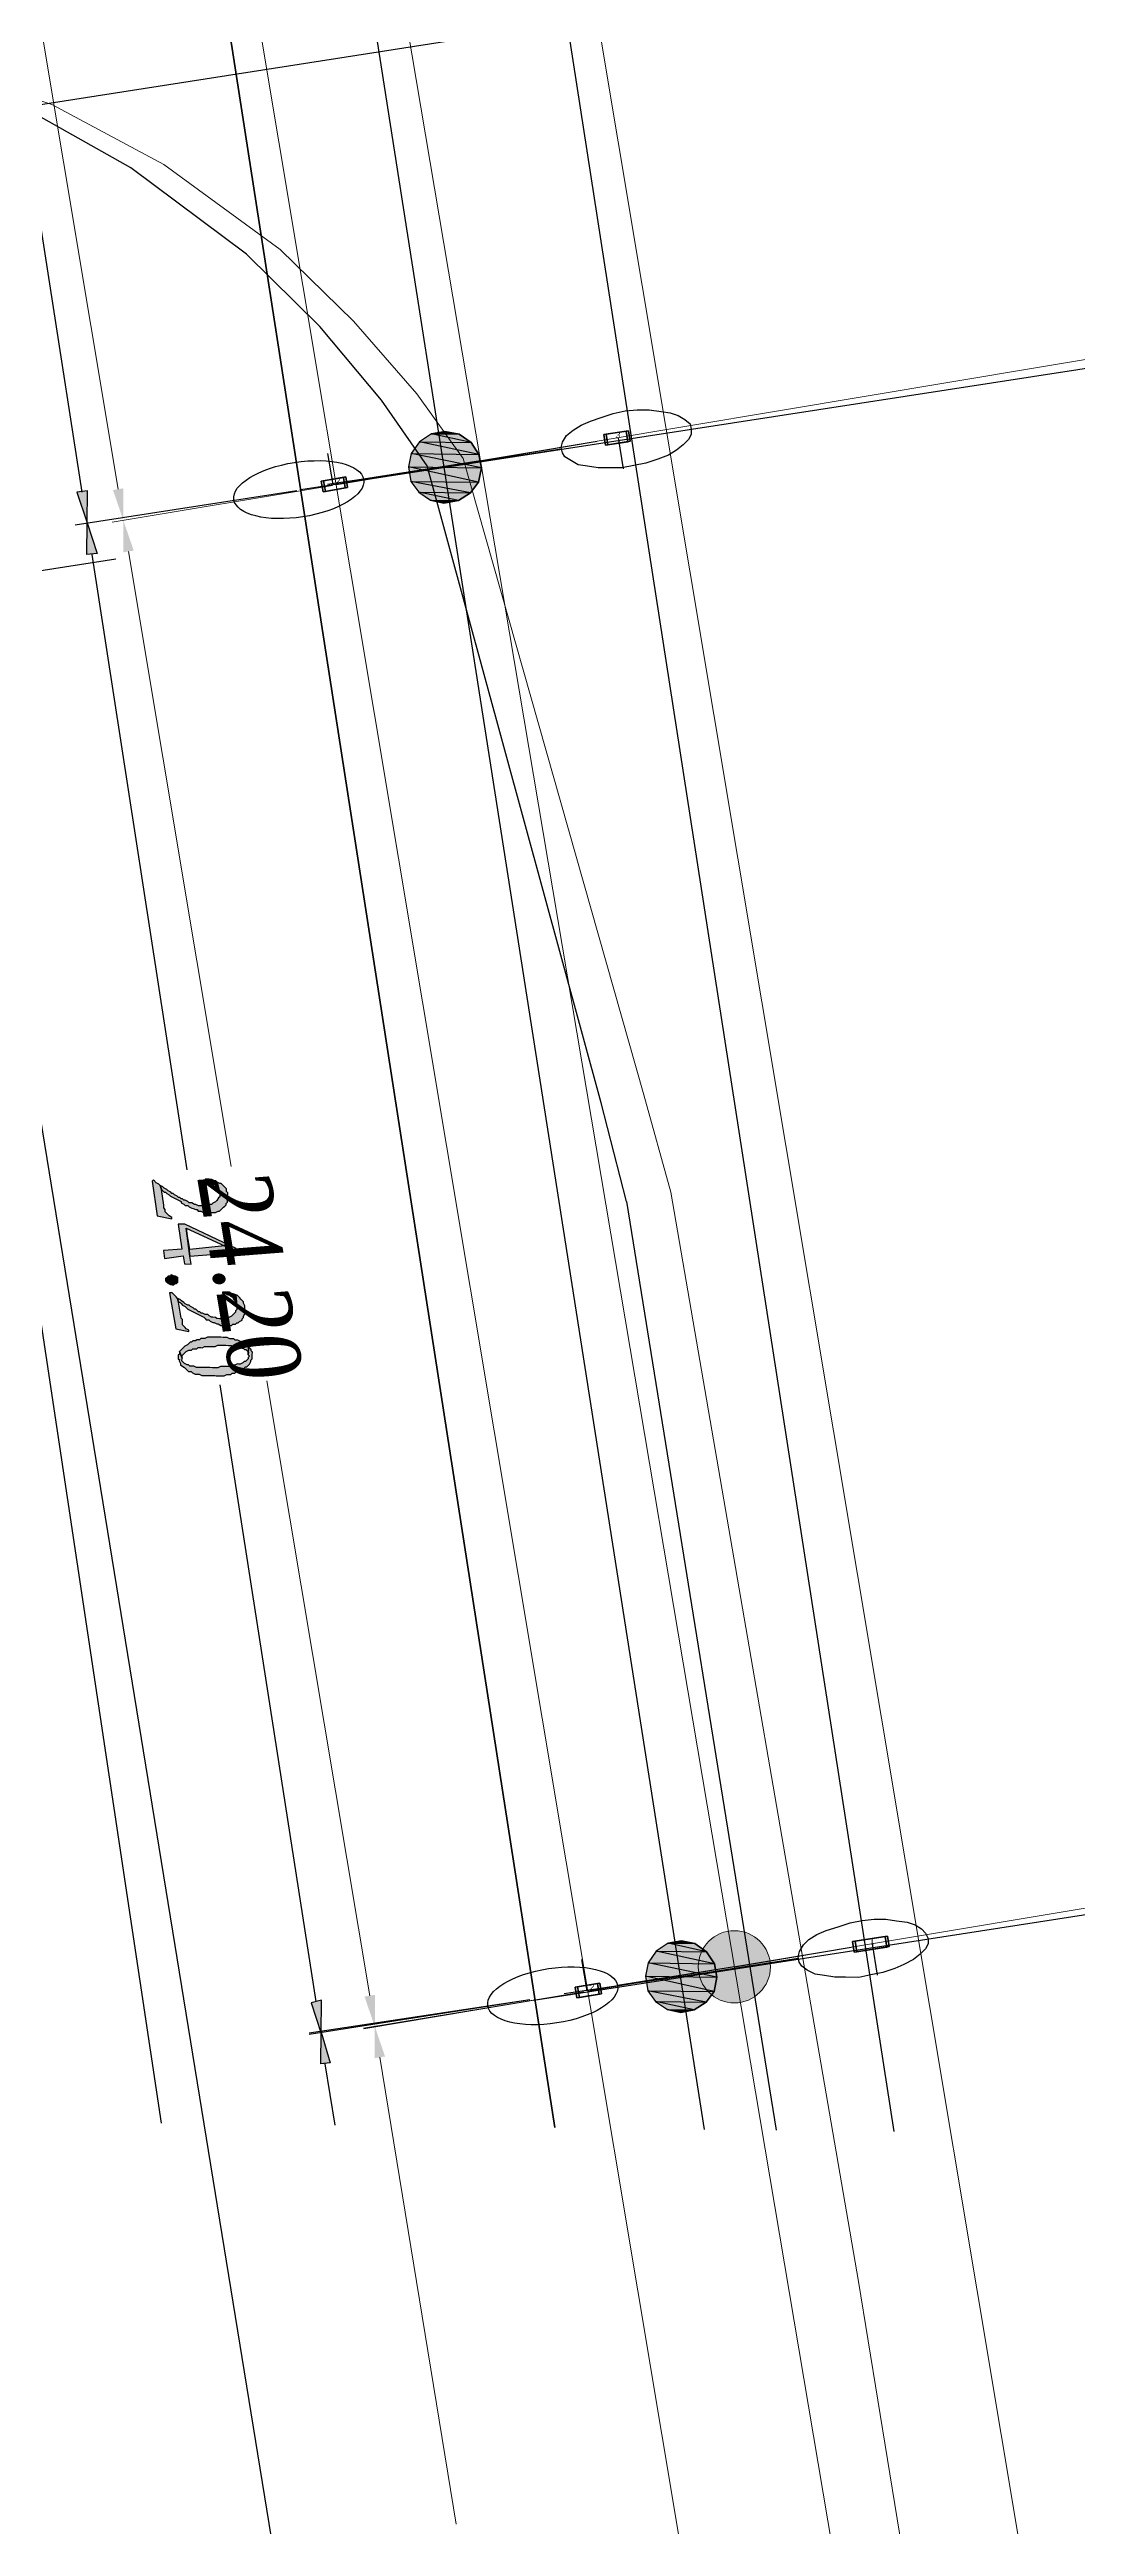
# Model space of a CAD drawing. Extents: x 2474 to 3317, y 1800 to 4862.
# Drawn here: x 2739.39 to 2755.69, y 3943.08 to 3982.32 of the extents above; entities that cross this region are included whole.
import ezdxf

# ---------------------------------------------------------------- set-up
doc = ezdxf.new("R2010")
doc.units = 0
doc.header["$MEASUREMENT"] = 0
for name, color, linetype in [('at_Entity', 7, 'Continuous'), ('at_Solid', 7, 'Continuous'), ('DLXLUM01', 2, 'Continuous'), ('DLXLUM02', 4, 'Continuous'), ('DLXLUM03', 3, 'Continuous'), ('DLXLUMEX', 2, 'Continuous'), ('DLXSCENE', 7, 'Continuous')]:
    doc.layers.add(name, color=color, linetype=linetype)
doc.layers.add('ОСВЕЩЕНИЕ', color=7, linetype='Continuous', lineweight=15)
doc.layers.add('ситуация', color=7, linetype='Continuous', lineweight=15)
doc.styles.add('стиль2', font='times.ttf', dxfattribs={"width": 0.85, "oblique": 5, "height": 1.15})

# ---------------------------------------------------------------- blocks, each defined once
blk = doc.blocks.new('*U118')
for p, q in [((0.244, 0.124), (-0.271, 0.044)), ((-0.271, 0.044), (0.244, 0.124)), ((-0.232, 0.05), (-0.271, 0.044)), ((-0.271, 0.044), (-0.232, 0.05)), ((-0.271, 0.044), (-0.244, -0.124)), ((-0.244, -0.124), (-0.271, 0.044)), ((0.283, 0.13), (-0.232, 0.05)), ((-0.232, 0.05), (0.283, 0.13)), ((-0.232, 0.05), (-0.206, -0.118)), ((-0.206, -0.118), (-0.232, 0.05)), ((0.244, 0.124), (0.283, 0.13)), ((0.283, 0.13), (0.244, 0.124)), ((0.271, -0.044), (0.244, 0.124)), ((0.244, 0.124), (0.271, -0.044)), ((0.31, -0.038), (0.283, 0.13)), ((0.283, 0.13), (0.31, -0.038)), ((-0.244, -0.124), (0.271, -0.044)), ((0.271, -0.044), (-0.244, -0.124)), ((-0.244, -0.124), (-0.206, -0.118)), ((-0.206, -0.118), (-0.244, -0.124)), ((-0.206, -0.118), (0.31, -0.038)), ((0.31, -0.038), (-0.206, -0.118)), ((0.271, -0.044), (0.31, -0.038)), ((0.31, -0.038), (0.271, -0.044))]:
    blk.add_line(p, q)
at = {"color": 1}
blk.add_line((0.039, 0.006), (0.116, -0.488), dxfattribs=at)
at = {"layer": 'DLXLUMEX', "color": 7}
blk.add_text('1', height=0.1, dxfattribs=at).set_placement((0, 0))
blk = doc.blocks.new('*U119')
at = {"color": 1}
blk.add_line((-0.039, -0.007), (-0.123, 0.486), dxfattribs=at)
for p, q in [((0.123, 0.107), (-0.229, 0.047)), ((-0.229, 0.047), (0.123, 0.107)), ((-0.19, 0.054), (-0.229, 0.047)), ((-0.229, 0.047), (-0.19, 0.054)), ((-0.229, 0.047), (-0.2, -0.121)), ((-0.2, -0.121), (-0.229, 0.047)), ((0.162, 0.114), (-0.19, 0.054)), ((-0.19, 0.054), (0.162, 0.114)), ((-0.19, 0.054), (-0.162, -0.114)), ((-0.162, -0.114), (-0.19, 0.054)), ((0.162, 0.114), (0.123, 0.107)), ((0.123, 0.107), (0.162, 0.114)), ((0.152, -0.06), (0.123, 0.107)), ((0.123, 0.107), (0.152, -0.06)), ((0.19, -0.054), (0.162, 0.114)), ((0.162, 0.114), (0.19, -0.054)), ((-0.2, -0.121), (0.152, -0.06)), ((0.152, -0.06), (-0.2, -0.121)), ((-0.162, -0.114), (-0.2, -0.121)), ((-0.2, -0.121), (-0.162, -0.114)), ((-0.162, -0.114), (0.19, -0.054)), ((0.19, -0.054), (-0.162, -0.114)), ((0.152, -0.06), (0.19, -0.054)), ((0.19, -0.054), (0.152, -0.06))]:
    blk.add_line(p, q)
at = {"layer": 'DLXLUMEX', "color": 7}
blk.add_text('2', height=0.1, dxfattribs=at).set_placement((0, 0))
blk = doc.blocks.new('*U122')
for p, q in [((0.163, 0.112), (-0.19, 0.056)), ((-0.19, 0.056), (0.163, 0.112)), ((-0.151, 0.062), (-0.19, 0.056)), ((-0.19, 0.056), (-0.151, 0.062)), ((-0.19, 0.056), (-0.163, -0.112)), ((-0.163, -0.112), (-0.19, 0.056)), ((0.202, 0.118), (-0.151, 0.062)), ((-0.151, 0.062), (0.202, 0.118)), ((-0.151, 0.062), (-0.124, -0.106)), ((-0.124, -0.106), (-0.151, 0.062)), ((0.163, 0.112), (0.202, 0.118)), ((0.202, 0.118), (0.163, 0.112)), ((0.19, -0.056), (0.163, 0.112)), ((0.163, 0.112), (0.19, -0.056)), ((0.228, -0.05), (0.202, 0.118)), ((0.202, 0.118), (0.228, -0.05)), ((-0.163, -0.112), (0.19, -0.056)), ((0.19, -0.056), (-0.163, -0.112)), ((-0.163, -0.112), (-0.124, -0.106)), ((-0.124, -0.106), (-0.163, -0.112)), ((-0.124, -0.106), (0.228, -0.05)), ((0.228, -0.05), (-0.124, -0.106)), ((0.19, -0.056), (0.228, -0.05)), ((0.228, -0.05), (0.19, -0.056))]:
    blk.add_line(p, q)
at = {"color": 1}
blk.add_line((0.039, 0.006), (0.116, -0.488), dxfattribs=at)
at = {"layer": 'DLXLUMEX', "color": 7}
blk.add_text('3', height=0.1, dxfattribs=at).set_placement((0, 0))
blk = doc.blocks.new('*U124')
at = {"color": 1}
blk.add_line((-0.039, -0.007), (-0.123, 0.486), dxfattribs=at)
for p, q in [((0.123, 0.107), (-0.229, 0.047)), ((-0.229, 0.047), (0.123, 0.107)), ((-0.19, 0.054), (-0.229, 0.047)), ((-0.229, 0.047), (-0.19, 0.054)), ((-0.229, 0.047), (-0.2, -0.121)), ((-0.2, -0.121), (-0.229, 0.047)), ((0.162, 0.114), (-0.19, 0.054)), ((-0.19, 0.054), (0.162, 0.114)), ((-0.19, 0.054), (-0.162, -0.114)), ((-0.162, -0.114), (-0.19, 0.054)), ((0.162, 0.114), (0.123, 0.107)), ((0.123, 0.107), (0.162, 0.114)), ((0.152, -0.06), (0.123, 0.107)), ((0.123, 0.107), (0.152, -0.06)), ((0.19, -0.054), (0.162, 0.114)), ((0.162, 0.114), (0.19, -0.054)), ((-0.2, -0.121), (0.152, -0.06)), ((0.152, -0.06), (-0.2, -0.121)), ((-0.162, -0.114), (-0.2, -0.121)), ((-0.2, -0.121), (-0.162, -0.114)), ((-0.162, -0.114), (0.19, -0.054)), ((0.19, -0.054), (-0.162, -0.114)), ((0.152, -0.06), (0.19, -0.054)), ((0.19, -0.054), (0.152, -0.06))]:
    blk.add_line(p, q)
at = {"layer": 'DLXLUMEX', "color": 7}
blk.add_text('2', height=0.1, dxfattribs=at).set_placement((0, 0))
blk = doc.blocks.new('*U218')
blk.add_line((2737.83, 3974.08), (2815.849, 3494.777))

msp = doc.modelspace()

# ---------------------------------------------------------------- hatches: boundary and pattern name
at = {"layer": 'at_Solid'}
for points in [[(2745.447, 3976.23), (2745.257, 3976.107), (2746.076, 3976.097)], [(2745.658, 3976.27), (2745.447, 3976.23), (2745.889, 3976.225)], [(2745.447, 3976.23), (2745.889, 3976.225), (2746.076, 3976.097)], [(2745.128, 3975.919), (2745.084, 3975.709), (2746.24, 3975.696)], [(2745.257, 3976.107), (2745.128, 3975.919), (2746.2, 3975.906)], [(2745.128, 3975.919), (2746.2, 3975.906), (2746.24, 3975.696)], [(2745.257, 3976.107), (2746.076, 3976.097), (2746.2, 3975.906)], [(2745.084, 3975.709), (2745.123, 3975.478), (2746.195, 3975.465)], [(2745.084, 3975.709), (2746.24, 3975.696), (2746.195, 3975.465)], [(2745.123, 3975.478), (2745.247, 3975.308), (2746.067, 3975.299)], [(2745.123, 3975.478), (2746.195, 3975.465), (2746.067, 3975.299)], [(2739.995, 3975.328), (2739.826, 3975.308), (2739.989, 3974.823)], [(2745.247, 3975.308), (2745.435, 3975.18), (2745.876, 3975.175)], [(2745.247, 3975.308), (2746.067, 3975.299), (2745.876, 3975.175)], [(2745.435, 3975.18), (2745.876, 3975.175), (2745.645, 3975.135)], [(2740.151, 3974.338), (2739.983, 3974.319), (2739.989, 3974.823)], [(2741.331, 3963.797), (2741.331, 3963.818), (2741.289, 3963.84), (2741.268, 3963.861), (2741.248, 3963.882), (2741.227, 3963.903), (2741.227, 3963.924), (2741.227, 3963.945), (2741.207, 3963.967), (2741.207, 3964.009), (2741.168, 3964.261), (2741.148, 3964.325), (2741.127, 3964.346), (2741.085, 3964.367), (2741.044, 3964.41), (2741.022, 3964.389), (2741.1, 3963.842)], [(2742.218, 3964.186), (2742.218, 3964.207), (2742.197, 3964.228), (2742.198, 3964.27), (2742.177, 3964.292), (2742.156, 3964.313), (2742.135, 3964.334), (2742.115, 3964.355), (2742.094, 3964.356), (2742.052, 3964.377), (2742.092, 3964.208), (2742.092, 3964.187), (2742.091, 3964.166), (2742.091, 3964.145), (2742.07, 3964.125), (2742.048, 3964.083), (2742.027, 3964.062), (2741.985, 3964.042), (2741.964, 3964.021), (2741.943, 3964.021), (2741.9, 3964.001), (2741.879, 3964.001), (2741.858, 3964.001), (2741.837, 3964.001), (2741.816, 3964.002), (2741.774, 3964.002), (2741.753, 3964.002), (2741.712, 3964.024), (2741.691, 3964.024), (2741.649, 3964.046), (2741.607, 3964.046), (2741.586, 3964.067), (2741.544, 3964.089), (2741.523, 3964.089), (2741.502, 3964.11), (2741.481, 3964.111), (2741.461, 3964.132), (2741.44, 3964.132), (2741.419, 3964.153), (2741.377, 3964.175), (2741.356, 3964.196), (2741.335, 3964.196), (2741.315, 3964.218), (2741.273, 3964.239), (2741.252, 3964.26), (2741.21, 3964.282), (2741.189, 3964.303), (2741.148, 3964.325), (2741.168, 3964.261), (2741.189, 3964.24), (2741.21, 3964.219), (2741.231, 3964.219), (2741.251, 3964.197), (2741.293, 3964.176), (2741.314, 3964.155), (2741.356, 3964.133), (2741.397, 3964.112), (2741.439, 3964.09), (2741.481, 3964.069), (2741.481, 3964.048), (2741.522, 3964.026), (2741.543, 3964.005), (2741.585, 3964.004), (2741.606, 3963.983), (2741.648, 3963.962), (2741.669, 3963.961), (2741.711, 3963.94), (2741.732, 3963.94), (2741.752, 3963.918), (2741.794, 3963.918), (2741.836, 3963.896), (2741.857, 3963.896), (2741.899, 3963.896), (2741.941, 3963.895), (2741.962, 3963.895), (2742.004, 3963.894), (2742.025, 3963.894), (2742.067, 3963.915), (2742.088, 3963.914), (2742.11, 3963.935), (2742.131, 3963.956), (2742.152, 3963.977), (2742.174, 3963.997), (2742.195, 3964.018), (2742.195, 3964.039), (2742.216, 3964.06), (2742.217, 3964.081), (2742.217, 3964.123), (2742.217, 3964.144)], [(2742.052, 3964.377), (2742.031, 3964.398), (2742.01, 3964.399), (2741.968, 3964.42), (2741.926, 3964.421), (2741.905, 3964.421), (2741.863, 3964.421), (2741.863, 3964.4), (2741.905, 3964.379), (2741.947, 3964.378), (2741.968, 3964.357), (2741.988, 3964.336), (2742.009, 3964.336), (2742.03, 3964.314), (2742.051, 3964.293), (2742.071, 3964.251), (2742.071, 3964.23), (2742.092, 3964.208)], [(2742.354, 3963.26), (2742.355, 3963.323), (2741.54, 3963.711), (2741.435, 3963.712), (2741.493, 3963.312), (2741.199, 3963.294), (2741.218, 3963.168), (2741.513, 3963.207), (2741.532, 3963.08), (2741.637, 3963.079), (2741.618, 3963.205), (2741.56, 3963.647), (2742.166, 3963.367)], [(2742.354, 3963.26), (2742.166, 3963.367), (2741.619, 3963.31), (2741.56, 3963.647), (2741.618, 3963.205)], [(2741.424, 3962.829), (2741.424, 3962.787), (2741.403, 3962.767), (2741.382, 3962.767), (2741.36, 3962.746), (2741.339, 3962.746), (2741.318, 3962.747), (2741.277, 3962.768), (2741.256, 3962.789), (2741.235, 3962.811), (2741.235, 3962.832), (2741.236, 3962.853), (2741.257, 3962.873), (2741.278, 3962.894), (2741.32, 3962.894), (2741.32, 3962.915), (2741.362, 3962.893), (2741.383, 3962.893), (2741.425, 3962.871)], [(2741.604, 3962.008), (2741.604, 3962.029), (2741.562, 3962.05), (2741.542, 3962.072), (2741.521, 3962.093), (2741.5, 3962.114), (2741.5, 3962.135), (2741.501, 3962.156), (2741.501, 3962.198), (2741.48, 3962.219), (2741.441, 3962.472), (2741.421, 3962.535), (2741.4, 3962.557), (2741.359, 3962.599), (2741.338, 3962.62), (2741.296, 3962.621), (2741.394, 3962.052)], [(2742.491, 3962.397), (2742.491, 3962.418), (2742.471, 3962.46), (2742.471, 3962.481), (2742.45, 3962.502), (2742.429, 3962.524), (2742.409, 3962.545), (2742.388, 3962.566), (2742.367, 3962.587), (2742.346, 3962.588), (2742.365, 3962.419), (2742.365, 3962.377), (2742.364, 3962.356), (2742.343, 3962.335), (2742.343, 3962.314), (2742.322, 3962.294), (2742.3, 3962.273), (2742.279, 3962.252), (2742.237, 3962.232), (2742.216, 3962.232), (2742.174, 3962.232), (2742.153, 3962.212), (2742.111, 3962.212), (2742.09, 3962.212), (2742.048, 3962.213), (2742.027, 3962.234), (2741.985, 3962.235), (2741.964, 3962.235), (2741.922, 3962.256), (2741.901, 3962.278), (2741.859, 3962.278), (2741.817, 3962.3), (2741.796, 3962.3), (2741.776, 3962.321), (2741.755, 3962.321), (2741.734, 3962.343), (2741.713, 3962.364), (2741.692, 3962.364), (2741.671, 3962.385), (2741.63, 3962.407), (2741.609, 3962.428), (2741.588, 3962.428), (2741.546, 3962.45), (2741.525, 3962.471), (2741.484, 3962.493), (2741.463, 3962.514), (2741.421, 3962.535), (2741.441, 3962.472), (2741.462, 3962.472), (2741.483, 3962.451), (2741.504, 3962.429), (2741.546, 3962.408), (2741.566, 3962.387), (2741.587, 3962.365), (2741.629, 3962.344), (2741.671, 3962.322), (2741.712, 3962.301), (2741.754, 3962.279), (2741.796, 3962.258), (2741.838, 3962.236), (2741.859, 3962.215), (2741.879, 3962.194), (2741.921, 3962.193), (2741.942, 3962.172), (2741.984, 3962.151), (2742.005, 3962.15), (2742.047, 3962.129), (2742.068, 3962.129), (2742.109, 3962.107), (2742.151, 3962.107), (2742.172, 3962.106), (2742.214, 3962.106), (2742.235, 3962.106), (2742.277, 3962.105), (2742.299, 3962.126), (2742.341, 3962.125), (2742.362, 3962.146), (2742.383, 3962.146), (2742.404, 3962.167), (2742.447, 3962.187), (2742.447, 3962.208), (2742.468, 3962.229), (2742.468, 3962.25), (2742.49, 3962.292), (2742.49, 3962.313), (2742.49, 3962.334), (2742.491, 3962.355)], [(2742.346, 3962.588), (2742.304, 3962.609), (2742.283, 3962.609), (2742.242, 3962.631), (2742.2, 3962.631), (2742.179, 3962.632), (2742.137, 3962.632), (2742.136, 3962.611), (2742.157, 3962.611), (2742.178, 3962.611), (2742.22, 3962.589), (2742.241, 3962.589), (2742.262, 3962.568), (2742.304, 3962.546), (2742.303, 3962.525), (2742.324, 3962.504), (2742.345, 3962.482), (2742.365, 3962.44), (2742.365, 3962.419)], [(2742.608, 3961.639), (2742.609, 3961.681), (2742.588, 3961.702), (2742.588, 3961.723), (2742.567, 3961.744), (2742.547, 3961.766), (2742.545, 3961.64), (2742.566, 3961.618), (2742.545, 3961.598), (2742.544, 3961.577), (2742.523, 3961.556), (2742.502, 3961.535), (2742.481, 3961.535), (2742.46, 3961.515), (2742.417, 3961.494), (2742.396, 3961.494), (2742.375, 3961.495), (2742.333, 3961.474), (2742.312, 3961.474), (2742.27, 3961.475), (2742.249, 3961.454), (2742.207, 3961.455), (2742.165, 3961.455), (2742.144, 3961.455), (2742.102, 3961.456), (2742.06, 3961.435), (2742.017, 3961.436), (2741.975, 3961.436), (2741.933, 3961.437), (2741.891, 3961.437), (2741.87, 3961.437), (2741.828, 3961.438), (2741.807, 3961.438), (2741.765, 3961.439), (2741.744, 3961.439), (2741.723, 3961.439), (2741.682, 3961.461), (2741.661, 3961.461), (2741.619, 3961.461), (2741.598, 3961.483), (2741.577, 3961.483), (2741.535, 3961.504), (2741.514, 3961.526), (2741.493, 3961.547), (2741.494, 3961.589), (2741.453, 3961.694), (2741.453, 3961.673), (2741.453, 3961.652), (2741.431, 3961.632), (2741.431, 3961.611), (2741.431, 3961.569), (2741.452, 3961.568), (2741.451, 3961.547), (2741.472, 3961.505), (2741.472, 3961.484), (2741.492, 3961.463), (2741.534, 3961.441), (2741.555, 3961.42), (2741.576, 3961.399), (2741.597, 3961.378), (2741.639, 3961.377), (2741.659, 3961.356), (2741.701, 3961.334), (2741.743, 3961.334), (2741.764, 3961.334), (2741.806, 3961.312), (2741.827, 3961.312), (2741.869, 3961.311), (2741.89, 3961.311), (2741.932, 3961.311), (2741.974, 3961.31), (2742.016, 3961.31), (2742.037, 3961.309), (2742.079, 3961.309), (2742.121, 3961.308), (2742.163, 3961.308), (2742.205, 3961.328), (2742.226, 3961.328), (2742.268, 3961.328), (2742.29, 3961.348), (2742.332, 3961.348), (2742.353, 3961.369), (2742.395, 3961.368), (2742.416, 3961.389), (2742.437, 3961.389), (2742.458, 3961.41), (2742.48, 3961.43), (2742.501, 3961.451), (2742.522, 3961.451), (2742.543, 3961.472), (2742.564, 3961.492), (2742.586, 3961.534), (2742.586, 3961.555), (2742.607, 3961.576), (2742.608, 3961.597), (2742.608, 3961.618)], [(2742.547, 3961.766), (2742.526, 3961.787), (2742.505, 3961.808), (2742.463, 3961.83), (2742.442, 3961.83), (2742.422, 3961.851), (2742.38, 3961.873), (2742.338, 3961.873), (2742.317, 3961.894), (2742.275, 3961.895), (2742.254, 3961.895), (2742.212, 3961.917), (2742.191, 3961.917), (2742.149, 3961.917), (2742.107, 3961.918), (2742.086, 3961.918), (2742.044, 3961.919), (2742.002, 3961.919), (2741.96, 3961.92), (2741.939, 3961.92), (2741.897, 3961.92), (2741.855, 3961.9), (2741.834, 3961.9), (2741.792, 3961.901), (2741.771, 3961.88), (2741.729, 3961.88), (2741.707, 3961.86), (2741.665, 3961.86), (2741.644, 3961.839), (2741.623, 3961.84), (2741.602, 3961.819), (2741.58, 3961.798), (2741.538, 3961.778), (2741.517, 3961.757), (2741.496, 3961.736), (2741.474, 3961.715), (2741.453, 3961.694), (2741.494, 3961.589), (2741.494, 3961.61), (2741.494, 3961.631), (2741.516, 3961.652), (2741.537, 3961.672), (2741.558, 3961.693), (2741.6, 3961.714), (2741.643, 3961.713), (2741.664, 3961.734), (2741.685, 3961.734), (2741.727, 3961.733), (2741.748, 3961.754), (2741.79, 3961.754), (2741.811, 3961.753), (2741.853, 3961.774), (2741.895, 3961.773), (2741.937, 3961.773), (2741.979, 3961.772), (2742.021, 3961.772), (2742.064, 3961.792), (2742.085, 3961.792), (2742.127, 3961.792), (2742.169, 3961.791), (2742.19, 3961.791), (2742.232, 3961.79), (2742.274, 3961.79), (2742.295, 3961.769), (2742.337, 3961.768), (2742.379, 3961.768), (2742.421, 3961.767), (2742.441, 3961.746), (2742.462, 3961.746), (2742.483, 3961.724), (2742.504, 3961.724), (2742.525, 3961.703), (2742.546, 3961.682), (2742.545, 3961.64)], [(2749.202, 3952.316), (2749.012, 3952.193), (2749.81, 3952.183)], [(2749.413, 3952.356), (2749.202, 3952.316), (2749.622, 3952.312)], [(2749.202, 3952.316), (2749.622, 3952.312), (2749.81, 3952.183)], [(2748.883, 3952.005), (2748.839, 3951.795), (2749.973, 3951.782)], [(2749.012, 3952.193), (2748.883, 3952.005), (2749.934, 3951.993)], [(2748.883, 3952.005), (2749.934, 3951.993), (2749.973, 3951.782)], [(2749.012, 3952.193), (2749.81, 3952.183), (2749.934, 3951.993)], [(2748.839, 3951.795), (2748.878, 3951.564), (2749.929, 3951.551)], [(2748.839, 3951.795), (2749.973, 3951.782), (2749.929, 3951.551)], [(2748.878, 3951.564), (2749.002, 3951.394), (2749.801, 3951.385)], [(2748.878, 3951.564), (2749.929, 3951.551), (2749.801, 3951.385)], [(2743.707, 3951.414), (2743.539, 3951.374), (2743.701, 3950.889)], [(2749.002, 3951.394), (2749.19, 3951.266), (2749.61, 3951.261)], [(2749.002, 3951.394), (2749.801, 3951.385), (2749.61, 3951.261)], [(2749.19, 3951.266), (2749.61, 3951.261), (2749.4, 3951.221)], [(2743.843, 3950.425), (2743.696, 3950.406), (2743.702, 3950.91)]]:
    msp.add_hatch(color=256, dxfattribs=at).paths.add_polyline_path(points)
at = {"layer": 'ОСВЕЩЕНИЕ', "linetype": 'Continuous', "lineweight": 18}
h = msp.add_hatch(color=7, dxfattribs=at)
edge = h.paths.add_edge_path()
edge.add_arc((2750.25, 3951.944), 0.572, 0, 360)

# ---------------------------------------------------------------- linework, layer by layer
at = {"layer": 'at_Entity', "color": 0}
for points in [[(2725.893, 4050.633), (2728.685, 4032.466), (2741.163, 3949.469)], [(2739.91, 3975.307), (2736.393, 3997.937)], [(2748.541, 3964.07), (2748.139, 3965.63), (2745.378, 3975.727), (2744.655, 3976.765), (2743.681, 3977.932), (2742.518, 3979.08), (2740.685, 3980.446), (2738.931, 3981.434), (2737.382, 3981.935), (2735.893, 3982.162), (2731.377, 3982.278), (2691.591, 3976.082), (2688.875, 3975.631)], [(2746.24, 3975.696), (2746.2, 3975.906), (2746.076, 3976.097), (2745.889, 3976.225), (2745.658, 3976.27), (2745.447, 3976.23), (2745.257, 3976.107), (2745.128, 3975.919), (2745.084, 3975.709), (2745.123, 3975.478), (2745.247, 3975.308), (2745.435, 3975.18), (2745.645, 3975.135), (2745.876, 3975.175), (2746.067, 3975.299), (2746.195, 3975.465), (2746.24, 3975.696), (2746.24, 3975.696)], [(2746.24, 3975.696), (2746.2, 3975.906), (2746.076, 3976.097), (2745.889, 3976.225), (2745.658, 3976.27), (2745.447, 3976.23), (2745.257, 3976.107), (2745.128, 3975.919), (2745.084, 3975.709), (2745.123, 3975.478), (2745.247, 3975.308), (2745.435, 3975.18), (2745.645, 3975.135), (2745.876, 3975.175), (2746.067, 3975.299), (2746.195, 3975.465), (2746.24, 3975.696), (2746.24, 3975.696)], [(2745.447, 3976.23), (2745.257, 3976.107), (2746.076, 3976.097), (2745.447, 3976.23)], [(2745.658, 3976.27), (2745.447, 3976.23), (2745.889, 3976.225), (2745.658, 3976.27)], [(2745.447, 3976.23), (2745.889, 3976.225), (2746.076, 3976.097), (2745.447, 3976.23)], [(2749.567, 3976.308), (2749.566, 3976.224), (2749.523, 3976.141), (2749.438, 3976.058), (2749.332, 3975.975), (2749.205, 3975.892), (2749.036, 3975.831), (2748.846, 3975.77), (2748.656, 3975.731), (2748.467, 3975.691), (2748.278, 3975.693), (2748.089, 3975.695), (2747.921, 3975.718), (2747.774, 3975.741), (2747.67, 3975.805), (2747.565, 3975.869), (2747.524, 3975.933), (2747.504, 3976.017), (2747.526, 3976.101), (2747.59, 3976.205), (2747.696, 3976.288), (2747.823, 3976.371), (2747.971, 3976.432), (2748.14, 3976.493), (2748.33, 3976.554), (2748.519, 3976.594), (2748.709, 3976.612), (2748.898, 3976.61), (2749.087, 3976.587), (2749.233, 3976.564), (2749.359, 3976.521), (2749.463, 3976.457), (2749.547, 3976.393), (2749.567, 3976.308), (2749.567, 3976.308)], [(2745.128, 3975.919), (2745.084, 3975.709), (2746.24, 3975.696), (2745.128, 3975.919)], [(2745.257, 3976.107), (2745.128, 3975.919), (2746.2, 3975.906), (2745.257, 3976.107)], [(2745.128, 3975.919), (2746.2, 3975.906), (2746.24, 3975.696), (2745.128, 3975.919)], [(2745.257, 3976.107), (2746.076, 3976.097), (2746.2, 3975.906), (2745.257, 3976.107)], [(2745.651, 3975.703), (2747.504, 3975.996)], [(2745.651, 3975.703), (2743.799, 3975.43)], [(2745.084, 3975.709), (2745.123, 3975.478), (2746.195, 3975.465), (2745.084, 3975.709)], [(2745.084, 3975.709), (2746.24, 3975.696), (2746.195, 3975.465), (2745.084, 3975.709)], [(2745.123, 3975.478), (2745.247, 3975.308), (2746.067, 3975.299), (2745.123, 3975.478)], [(2745.123, 3975.478), (2746.195, 3975.465), (2746.067, 3975.299), (2745.123, 3975.478)], [(2743.315, 3975.331), (2739.799, 3974.783)], [(2743.315, 3975.331), (2739.799, 3974.783)], [(2739.995, 3975.328), (2739.826, 3975.308), (2739.989, 3974.823), (2739.995, 3975.328)], [(2745.247, 3975.308), (2745.435, 3975.18), (2745.876, 3975.175), (2745.247, 3975.308)], [(2745.247, 3975.308), (2746.067, 3975.299), (2745.876, 3975.175), (2745.247, 3975.308)], [(2745.435, 3975.18), (2745.876, 3975.175), (2745.645, 3975.135), (2745.435, 3975.18)], [(2740.151, 3974.338), (2739.983, 3974.319), (2739.989, 3974.823), (2740.151, 3974.338)], [(2740.067, 3974.318), (2741.571, 3964.572)], [(2741.331, 3963.797), (2741.331, 3963.818), (2741.331, 3963.818), (2741.289, 3963.84), (2741.268, 3963.861), (2741.268, 3963.861), (2741.248, 3963.882), (2741.227, 3963.903), (2741.227, 3963.924), (2741.227, 3963.945), (2741.207, 3963.967), (2741.207, 3964.009), (2741.168, 3964.261), (2741.148, 3964.325), (2741.127, 3964.346), (2741.085, 3964.367), (2741.044, 3964.41), (2741.022, 3964.389), (2741.1, 3963.842), (2741.331, 3963.797)], [(2742.218, 3964.186), (2742.218, 3964.207), (2742.197, 3964.228), (2742.198, 3964.27), (2742.177, 3964.292), (2742.156, 3964.313), (2742.135, 3964.334), (2742.115, 3964.355), (2742.094, 3964.356), (2742.052, 3964.377), (2742.092, 3964.208), (2742.092, 3964.187), (2742.091, 3964.166), (2742.091, 3964.145), (2742.07, 3964.125), (2742.048, 3964.083), (2742.027, 3964.062), (2742.027, 3964.062), (2741.985, 3964.042), (2741.964, 3964.021), (2741.943, 3964.021), (2741.9, 3964.001), (2741.879, 3964.001), (2741.858, 3964.001), (2741.837, 3964.001), (2741.816, 3964.002), (2741.774, 3964.002), (2741.753, 3964.002), (2741.712, 3964.024), (2741.691, 3964.024), (2741.649, 3964.046), (2741.607, 3964.046), (2741.586, 3964.067), (2741.544, 3964.089), (2741.523, 3964.089), (2741.502, 3964.11), (2741.481, 3964.111), (2741.461, 3964.132), (2741.44, 3964.132), (2741.419, 3964.153), (2741.377, 3964.175), (2741.356, 3964.196), (2741.335, 3964.196), (2741.315, 3964.218), (2741.273, 3964.239), (2741.252, 3964.26), (2741.21, 3964.282), (2741.189, 3964.303), (2741.148, 3964.325), (2741.168, 3964.261), (2741.168, 3964.261), (2741.189, 3964.24), (2741.189, 3964.24), (2741.21, 3964.219), (2741.231, 3964.219), (2741.251, 3964.197), (2741.293, 3964.176), (2741.314, 3964.155), (2741.356, 3964.133), (2741.397, 3964.112), (2741.439, 3964.09), (2741.481, 3964.069), (2741.481, 3964.048), (2741.522, 3964.026), (2741.543, 3964.005), (2741.585, 3964.004), (2741.606, 3963.983), (2741.648, 3963.962), (2741.669, 3963.961), (2741.711, 3963.94), (2741.732, 3963.94), (2741.752, 3963.918), (2741.794, 3963.918), (2741.794, 3963.918), (2741.836, 3963.896), (2741.857, 3963.896), (2741.899, 3963.896), (2741.941, 3963.895), (2741.962, 3963.895), (2741.962, 3963.895), (2742.004, 3963.894), (2742.025, 3963.894), (2742.067, 3963.915), (2742.088, 3963.914), (2742.11, 3963.935), (2742.131, 3963.956), (2742.152, 3963.977), (2742.174, 3963.997), (2742.195, 3964.018), (2742.195, 3964.039), (2742.216, 3964.06), (2742.217, 3964.081), (2742.217, 3964.123), (2742.217, 3964.144), (2742.218, 3964.186)], [(2742.052, 3964.377), (2742.031, 3964.398), (2742.01, 3964.399), (2741.968, 3964.42), (2741.926, 3964.421), (2741.905, 3964.421), (2741.863, 3964.421), (2741.863, 3964.4), (2741.863, 3964.4), (2741.905, 3964.379), (2741.947, 3964.378), (2741.968, 3964.357), (2741.988, 3964.336), (2742.009, 3964.336), (2742.03, 3964.314), (2742.051, 3964.293), (2742.071, 3964.251), (2742.071, 3964.23), (2742.092, 3964.208), (2742.052, 3964.377)], [(2748.541, 3964.07), (2750.912, 3949.355)], [(2742.354, 3963.26), (2742.355, 3963.323), (2741.54, 3963.711), (2741.435, 3963.712), (2741.493, 3963.312), (2741.199, 3963.294), (2741.218, 3963.168), (2741.513, 3963.207), (2741.532, 3963.08), (2741.637, 3963.079), (2741.618, 3963.205), (2741.56, 3963.647), (2742.166, 3963.367), (2742.354, 3963.26)], [(2742.354, 3963.26), (2742.166, 3963.367), (2741.619, 3963.31), (2741.56, 3963.647), (2741.618, 3963.205), (2742.354, 3963.26)], [(2741.424, 3962.829), (2741.424, 3962.787), (2741.403, 3962.767), (2741.382, 3962.767), (2741.36, 3962.746), (2741.339, 3962.746), (2741.318, 3962.747), (2741.277, 3962.768), (2741.277, 3962.768), (2741.256, 3962.789), (2741.235, 3962.811), (2741.235, 3962.832), (2741.236, 3962.853), (2741.257, 3962.873), (2741.257, 3962.873), (2741.278, 3962.894), (2741.32, 3962.894), (2741.32, 3962.915), (2741.362, 3962.893), (2741.383, 3962.893), (2741.383, 3962.893), (2741.425, 3962.871), (2741.424, 3962.829), (2741.424, 3962.829), (2741.424, 3962.829), (2741.424, 3962.829)], [(2741.604, 3962.008), (2741.604, 3962.029), (2741.604, 3962.029), (2741.562, 3962.05), (2741.542, 3962.072), (2741.542, 3962.072), (2741.521, 3962.093), (2741.5, 3962.114), (2741.5, 3962.135), (2741.501, 3962.156), (2741.501, 3962.198), (2741.48, 3962.219), (2741.441, 3962.472), (2741.421, 3962.535), (2741.4, 3962.557), (2741.359, 3962.599), (2741.338, 3962.62), (2741.296, 3962.621), (2741.394, 3962.052), (2741.604, 3962.008)], [(2742.491, 3962.397), (2742.491, 3962.418), (2742.471, 3962.46), (2742.471, 3962.481), (2742.45, 3962.502), (2742.429, 3962.524), (2742.409, 3962.545), (2742.388, 3962.566), (2742.367, 3962.587), (2742.346, 3962.588), (2742.365, 3962.419), (2742.365, 3962.419), (2742.365, 3962.377), (2742.364, 3962.356), (2742.343, 3962.335), (2742.343, 3962.314), (2742.322, 3962.294), (2742.3, 3962.273), (2742.279, 3962.252), (2742.237, 3962.232), (2742.216, 3962.232), (2742.174, 3962.232), (2742.153, 3962.212), (2742.153, 3962.212), (2742.111, 3962.212), (2742.09, 3962.212), (2742.048, 3962.213), (2742.027, 3962.234), (2741.985, 3962.235), (2741.964, 3962.235), (2741.922, 3962.256), (2741.901, 3962.278), (2741.859, 3962.278), (2741.817, 3962.3), (2741.796, 3962.3), (2741.776, 3962.321), (2741.755, 3962.321), (2741.734, 3962.343), (2741.713, 3962.364), (2741.692, 3962.364), (2741.671, 3962.385), (2741.63, 3962.407), (2741.609, 3962.428), (2741.588, 3962.428), (2741.546, 3962.45), (2741.525, 3962.471), (2741.484, 3962.493), (2741.463, 3962.514), (2741.421, 3962.535), (2741.441, 3962.472), (2741.441, 3962.472), (2741.462, 3962.472), (2741.483, 3962.451), (2741.483, 3962.451), (2741.504, 3962.429), (2741.546, 3962.408), (2741.566, 3962.387), (2741.587, 3962.365), (2741.629, 3962.344), (2741.671, 3962.322), (2741.712, 3962.301), (2741.754, 3962.279), (2741.754, 3962.279), (2741.796, 3962.258), (2741.838, 3962.236), (2741.859, 3962.215), (2741.879, 3962.194), (2741.921, 3962.193), (2741.942, 3962.172), (2741.984, 3962.151), (2742.005, 3962.15), (2742.047, 3962.129), (2742.068, 3962.129), (2742.068, 3962.129), (2742.109, 3962.107), (2742.151, 3962.107), (2742.172, 3962.106), (2742.214, 3962.106), (2742.235, 3962.106), (2742.235, 3962.106), (2742.277, 3962.105), (2742.299, 3962.126), (2742.341, 3962.125), (2742.362, 3962.146), (2742.383, 3962.146), (2742.404, 3962.167), (2742.447, 3962.187), (2742.447, 3962.208), (2742.468, 3962.229), (2742.468, 3962.25), (2742.49, 3962.292), (2742.49, 3962.313), (2742.49, 3962.334), (2742.491, 3962.355), (2742.491, 3962.397)], [(2742.346, 3962.588), (2742.304, 3962.609), (2742.283, 3962.609), (2742.242, 3962.631), (2742.2, 3962.631), (2742.179, 3962.632), (2742.137, 3962.632), (2742.136, 3962.611), (2742.157, 3962.611), (2742.178, 3962.611), (2742.22, 3962.589), (2742.241, 3962.589), (2742.262, 3962.568), (2742.304, 3962.546), (2742.303, 3962.525), (2742.324, 3962.504), (2742.345, 3962.482), (2742.365, 3962.44), (2742.365, 3962.419), (2742.346, 3962.588)], [(2742.608, 3961.639), (2742.609, 3961.681), (2742.588, 3961.702), (2742.588, 3961.723), (2742.567, 3961.744), (2742.547, 3961.766), (2742.545, 3961.64), (2742.566, 3961.618), (2742.545, 3961.598), (2742.544, 3961.577), (2742.523, 3961.556), (2742.502, 3961.535), (2742.481, 3961.535), (2742.46, 3961.515), (2742.417, 3961.494), (2742.396, 3961.494), (2742.375, 3961.495), (2742.333, 3961.474), (2742.312, 3961.474), (2742.27, 3961.475), (2742.249, 3961.454), (2742.207, 3961.455), (2742.165, 3961.455), (2742.144, 3961.455), (2742.102, 3961.456), (2742.06, 3961.435), (2742.017, 3961.436), (2741.975, 3961.436), (2741.933, 3961.437), (2741.891, 3961.437), (2741.87, 3961.437), (2741.828, 3961.438), (2741.807, 3961.438), (2741.765, 3961.439), (2741.744, 3961.439), (2741.723, 3961.439), (2741.682, 3961.461), (2741.661, 3961.461), (2741.619, 3961.461), (2741.598, 3961.483), (2741.577, 3961.483), (2741.535, 3961.504), (2741.535, 3961.504), (2741.514, 3961.526), (2741.493, 3961.547), (2741.494, 3961.589), (2741.453, 3961.694), (2741.453, 3961.673), (2741.453, 3961.652), (2741.431, 3961.632), (2741.431, 3961.611), (2741.431, 3961.569), (2741.452, 3961.568), (2741.451, 3961.547), (2741.472, 3961.505), (2741.472, 3961.484), (2741.492, 3961.463), (2741.534, 3961.441), (2741.534, 3961.441), (2741.555, 3961.42), (2741.576, 3961.399), (2741.597, 3961.378), (2741.639, 3961.377), (2741.659, 3961.356), (2741.701, 3961.334), (2741.743, 3961.334), (2741.743, 3961.334), (2741.764, 3961.334), (2741.806, 3961.312), (2741.827, 3961.312), (2741.869, 3961.311), (2741.89, 3961.311), (2741.932, 3961.311), (2741.974, 3961.31), (2742.016, 3961.31), (2742.037, 3961.309), (2742.079, 3961.309), (2742.079, 3961.309), (2742.121, 3961.308), (2742.163, 3961.308), (2742.205, 3961.328), (2742.226, 3961.328), (2742.268, 3961.328), (2742.29, 3961.348), (2742.332, 3961.348), (2742.353, 3961.369), (2742.395, 3961.368), (2742.416, 3961.389), (2742.437, 3961.389), (2742.458, 3961.41), (2742.48, 3961.43), (2742.501, 3961.451), (2742.522, 3961.451), (2742.543, 3961.472), (2742.564, 3961.492), (2742.586, 3961.534), (2742.586, 3961.555), (2742.607, 3961.576), (2742.608, 3961.597), (2742.608, 3961.618), (2742.608, 3961.639)], [(2742.547, 3961.766), (2742.526, 3961.787), (2742.505, 3961.808), (2742.463, 3961.83), (2742.442, 3961.83), (2742.422, 3961.851), (2742.38, 3961.873), (2742.338, 3961.873), (2742.317, 3961.894), (2742.317, 3961.894), (2742.275, 3961.895), (2742.254, 3961.895), (2742.212, 3961.917), (2742.191, 3961.917), (2742.149, 3961.917), (2742.107, 3961.918), (2742.086, 3961.918), (2742.044, 3961.919), (2742.002, 3961.919), (2741.96, 3961.92), (2741.939, 3961.92), (2741.897, 3961.92), (2741.855, 3961.9), (2741.834, 3961.9), (2741.792, 3961.901), (2741.771, 3961.88), (2741.729, 3961.88), (2741.707, 3961.86), (2741.665, 3961.86), (2741.644, 3961.839), (2741.623, 3961.84), (2741.602, 3961.819), (2741.58, 3961.798), (2741.538, 3961.778), (2741.517, 3961.757), (2741.496, 3961.736), (2741.474, 3961.715), (2741.453, 3961.694), (2741.494, 3961.589), (2741.494, 3961.589), (2741.494, 3961.61), (2741.494, 3961.631), (2741.516, 3961.652), (2741.537, 3961.672), (2741.558, 3961.693), (2741.6, 3961.714), (2741.6, 3961.714), (2741.643, 3961.713), (2741.664, 3961.734), (2741.685, 3961.734), (2741.727, 3961.733), (2741.748, 3961.754), (2741.79, 3961.754), (2741.811, 3961.753), (2741.853, 3961.774), (2741.895, 3961.773), (2741.937, 3961.773), (2741.979, 3961.772), (2741.979, 3961.772), (2742.021, 3961.772), (2742.064, 3961.792), (2742.085, 3961.792), (2742.127, 3961.792), (2742.169, 3961.791), (2742.19, 3961.791), (2742.232, 3961.79), (2742.274, 3961.79), (2742.295, 3961.769), (2742.337, 3961.768), (2742.379, 3961.768), (2742.421, 3961.767), (2742.441, 3961.746), (2742.462, 3961.746), (2742.483, 3961.724), (2742.504, 3961.724), (2742.525, 3961.703), (2742.546, 3961.682), (2742.545, 3961.64), (2742.547, 3961.766)], [(2743.623, 3951.394), (2742.098, 3961.162)], [(2753.322, 3952.394), (2753.321, 3952.31), (2753.278, 3952.227), (2753.193, 3952.144), (2753.087, 3952.061), (2752.938, 3951.979), (2752.791, 3951.917), (2752.601, 3951.856), (2752.411, 3951.817), (2752.222, 3951.777), (2752.012, 3951.779), (2751.844, 3951.781), (2751.676, 3951.804), (2751.529, 3951.827), (2751.404, 3951.891), (2751.32, 3951.955), (2751.279, 3952.019), (2751.259, 3952.103), (2751.281, 3952.187), (2751.345, 3952.291), (2751.43, 3952.374), (2751.557, 3952.457), (2751.705, 3952.518), (2751.895, 3952.579), (2752.085, 3952.64), (2752.274, 3952.68), (2752.464, 3952.699), (2752.653, 3952.696), (2752.821, 3952.673), (2752.988, 3952.65), (2753.114, 3952.607), (2753.218, 3952.543), (2753.281, 3952.479), (2753.322, 3952.394), (2753.322, 3952.394)], [(2749.973, 3951.782), (2749.934, 3951.993), (2749.81, 3952.183), (2749.622, 3952.312), (2749.413, 3952.356), (2749.202, 3952.316), (2749.012, 3952.193), (2748.883, 3952.005), (2748.839, 3951.795), (2748.878, 3951.564), (2749.002, 3951.394), (2749.19, 3951.266), (2749.4, 3951.221), (2749.61, 3951.261), (2749.801, 3951.385), (2749.929, 3951.551), (2749.973, 3951.782), (2749.973, 3951.782)], [(2749.973, 3951.782), (2749.934, 3951.993), (2749.81, 3952.183), (2749.622, 3952.312), (2749.413, 3952.356), (2749.202, 3952.316), (2749.012, 3952.193), (2748.883, 3952.005), (2748.839, 3951.795), (2748.878, 3951.564), (2749.002, 3951.394), (2749.19, 3951.266), (2749.4, 3951.221), (2749.61, 3951.261), (2749.801, 3951.385), (2749.929, 3951.551), (2749.973, 3951.782), (2749.973, 3951.782)], [(2749.202, 3952.316), (2749.012, 3952.193), (2749.81, 3952.183), (2749.202, 3952.316)], [(2749.413, 3952.356), (2749.202, 3952.316), (2749.622, 3952.312), (2749.413, 3952.356)], [(2749.202, 3952.316), (2749.622, 3952.312), (2749.81, 3952.183), (2749.202, 3952.316)], [(2748.883, 3952.005), (2748.839, 3951.795), (2749.973, 3951.782), (2748.883, 3952.005)], [(2749.012, 3952.193), (2748.883, 3952.005), (2749.934, 3951.993), (2749.012, 3952.193)], [(2748.883, 3952.005), (2749.934, 3951.993), (2749.973, 3951.782), (2748.883, 3952.005)], [(2749.012, 3952.193), (2749.81, 3952.183), (2749.934, 3951.993), (2749.012, 3952.193)], [(2749.406, 3951.789), (2751.259, 3952.082)], [(2749.406, 3951.789), (2747.554, 3951.516)], [(2748.839, 3951.795), (2748.878, 3951.564), (2749.929, 3951.551), (2748.839, 3951.795)], [(2748.839, 3951.795), (2749.973, 3951.782), (2749.929, 3951.551), (2748.839, 3951.795)], [(2748.878, 3951.564), (2749.002, 3951.394), (2749.801, 3951.385), (2748.878, 3951.564)], [(2748.878, 3951.564), (2749.929, 3951.551), (2749.801, 3951.385), (2748.878, 3951.564)], [(2747.006, 3951.418), (2743.512, 3950.891)], [(2747.006, 3951.418), (2743.512, 3950.87)], [(2743.707, 3951.414), (2743.539, 3951.374), (2743.701, 3950.889), (2743.707, 3951.414)], [(2749.002, 3951.394), (2749.19, 3951.266), (2749.61, 3951.261), (2749.002, 3951.394)], [(2749.002, 3951.394), (2749.801, 3951.385), (2749.61, 3951.261), (2749.002, 3951.394)], [(2749.19, 3951.266), (2749.61, 3951.261), (2749.4, 3951.221), (2749.19, 3951.266)], [(2743.843, 3950.425), (2743.696, 3950.406), (2743.702, 3950.91), (2743.843, 3950.425)], [(2743.759, 3950.405), (2743.915, 3949.436)]]:
    msp.add_lwpolyline(points, dxfattribs=at)
at = {"layer": 'at_Entity', "color": 4}
for points in [[(2747.403, 3949.396), (2731.691, 4050.565), (2747.403, 3949.396), (2747.403, 3949.396)], [(2752.781, 3949.333), (2737.091, 4050.502)], [(2743.378, 3975.351), (2767.291, 3979.043)], [(2747.069, 3951.417), (2771.004, 3955.129)]]:
    msp.add_lwpolyline(points, dxfattribs=at)
at = {"layer": 'at_Entity', "color": 1}
for points in [[(2745.651, 3975.703), (2733.918, 4050.539)], [(2749.777, 3949.368), (2745.651, 3975.703)]]:
    msp.add_lwpolyline(points, dxfattribs=at)
at = {"layer": 'at_Entity', "color": 2}
for points in [[(2688.851, 3973.593), (2826.46, 3995.056)], [(2688.765, 3966.198), (2740.444, 3974.251)]]:
    msp.add_lwpolyline(points, dxfattribs=at)
at = {"layer": 'ОСВЕЩЕНИЕ', "color": 1, "linetype": 'Continuous'}
for p, q in [((2746.224, 3975.807), (2598.847, 4849.473)), ((2893.602, 3102.142), (2746.224, 3975.807))]:
    msp.add_line(p, q, dxfattribs=at)
at = {"layer": 'ОСВЕЩЕНИЕ', "color": 7, "linetype": 'Continuous', "lineweight": 18}
msp.add_circle((2750.25, 3951.944), 0.572, dxfattribs=at)
msp.add_circle((2750.25, 3951.944), 0.572, dxfattribs=at)
at = {"layer": 'ситуация', "color": 4}
for p, q in [((3098.637, 1851.95), (2595.929, 4861.514)), ((3098.637, 1851.95), (2595.929, 4861.514)), ((3104.016, 1851.95), (2601.349, 4861.269)), ((2743.939, 3975.426), (2767.808, 3979.413)), ((2747.926, 3951.556), (2771.795, 3955.543))]:
    msp.add_line(p, q, dxfattribs=at)
at = {"layer": 'ситуация'}
for p, q in [((2740.482, 3975.355), (2736.71, 3997.938)), ((2743.877, 3975.415), (2740.387, 3974.832)), ((2743.877, 3975.415), (2740.387, 3974.832)), ((2740.646, 3974.369), (2742.274, 3964.626)), ((2744.469, 3951.486), (2742.841, 3961.228)), ((2747.864, 3951.546), (2744.372, 3950.974)), ((2747.864, 3951.546), (2744.374, 3950.963)), ((2744.63, 3950.51), (2745.841, 3943.112))]:
    msp.add_line(p, q, dxfattribs=at)
at = {"layer": 'ситуация', "linetype": 'Continuous', "lineweight": 18}
for p, q in [((2739.431, 3981.452), (2737.889, 3981.954)), ((2741.205, 3980.498), (2739.431, 3981.452)), ((2743.048, 3979.154), (2741.205, 3980.498)), ((2744.215, 3978.016), (2743.048, 3979.154)), ((2745.217, 3976.868), (2744.215, 3978.016)), ((2745.953, 3975.839), (2745.217, 3976.868)), ((2748.815, 3965.76), (2745.953, 3975.839)), ((2749.244, 3964.217), (2748.815, 3965.76)), ((2749.244, 3964.217), (2752.218, 3946.959)), ((2752.218, 3946.959), (2755.494, 3926.847))]:
    msp.add_line(p, q, dxfattribs=at)
at = {"layer": 'ситуация', "color": 0, "lineweight": 25}
for p, q in [((2746.224, 3975.807), (2748.074, 3976.117)), ((2746.224, 3975.807), (2744.373, 3975.512)), ((2750.25, 3951.944), (2748.398, 3951.649)), ((2750.25, 3951.944), (2752.099, 3952.254))]:
    msp.add_line(p, q, dxfattribs=at)
for centre in [(2743.345, 3975.348), (2747.37, 3951.485)]:
    msp.add_ellipse(centre, major_axis=(-1.029, -0.159), ratio=0.418921, dxfattribs=at)
at = {"layer": 'ситуация'}
for points in [[(2740.564, 3975.369), (2740.4, 3975.341), (2740.564, 3974.862)], [(2740.729, 3974.382), (2740.564, 3974.355), (2740.564, 3974.862)], [(2744.551, 3951.499), (2744.387, 3951.472), (2744.551, 3950.993)], [(2744.712, 3950.523), (2744.548, 3950.497), (2744.549, 3951.003)]]:
    msp.add_solid(points, dxfattribs=at)

# ---------------------------------------------------------------- block references
at = {"layer": 'DLXLUM01'}
msp.add_blockref('*U118', (2752.395, 3952.301), dxfattribs=at)
at = {"layer": 'DLXLUM02'}
for name, p in [('*U124', (2743.929, 3975.435)), ('*U119', (2747.955, 3951.572))]:
    msp.add_blockref(name, p, dxfattribs=at)
at = {"layer": 'DLXLUM03'}
msp.add_blockref('*U122', (2748.37, 3976.164), dxfattribs=at)
at = {"layer": 'DLXSCENE'}
msp.add_blockref('*U218', (0, 0), dxfattribs=at)

# ---------------------------------------------------------------- texts
at = {"layer": 'ситуация', "style": 'стиль2', "oblique": 5, "width": 0.85}
msp.add_text('24.20', height=1.15, rotation=279.483, dxfattribs=at).set_placement((2741.728, 3964.475))

doc.saveas('drawing.dxf')
